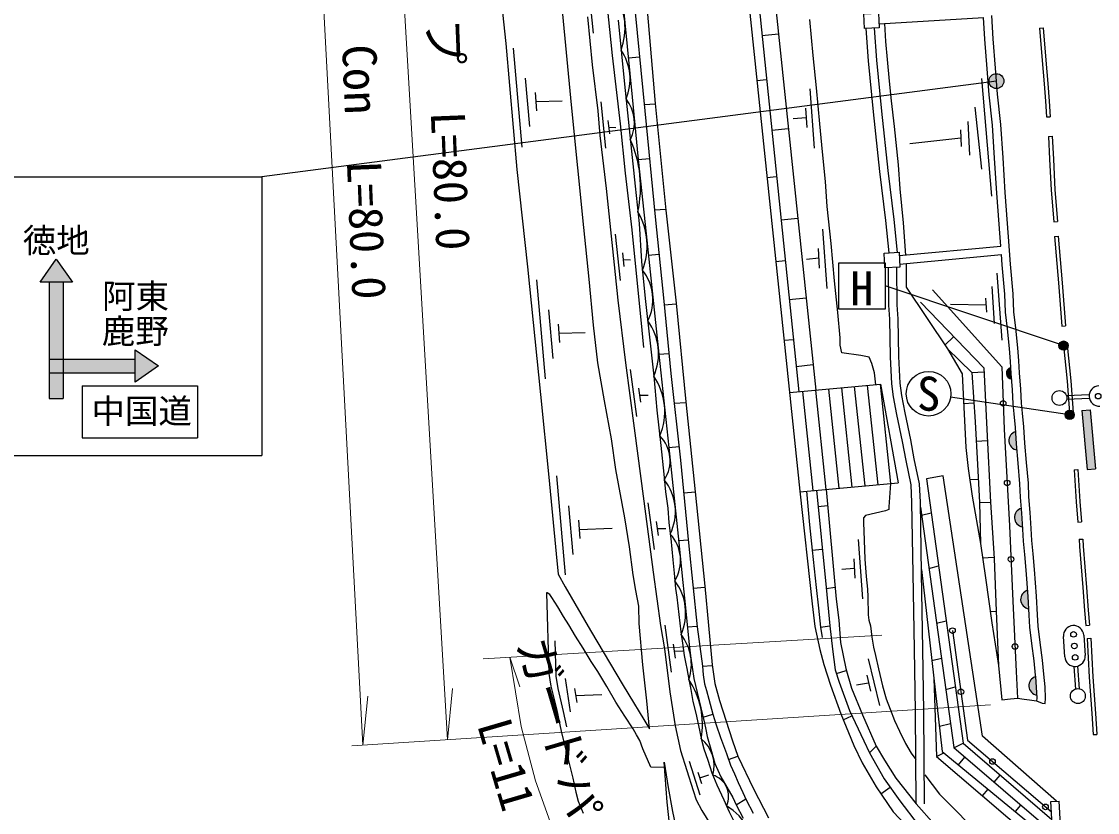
# Model space of a CAD drawing. Units: millimetres at full size, sheet at 1:1000; details may follow other scales. Extents: x 40000 to 680000, y 20000 to 380000.
# Drawn here: x 356422 to 414285, y 256452 to 298998 of the extents above; entities that cross this region are included whole.
import ezdxf
from ezdxf.enums import TextEntityAlignment as Align

# ---------------------------------------------------------------- set-up
doc = ezdxf.new("R2010")
doc.units = ezdxf.units.MM
doc.header["$LTSCALE"] = 1000
for name, color, linetype, lineweight in [('M-BGD', 7, 'Continuous', 25), ('M-BGD-EXST', 7, 'Continuous', 25), ('M-STR-HTXT', 7, 'Continuous', 13), ('M-STR-STRC', 7, 'Continuous', 25)]:
    doc.layers.add(name, color=color, linetype=linetype, lineweight=lineweight)
doc.styles.add('ＭＳ ゴシック', font='')
doc.styles.get('ＭＳ ゴシック').set_extended_font_data('MS Gothic')

msp = doc.modelspace()

# ---------------------------------------------------------------- hatches: boundary and pattern name
at = {"layer": 'M-BGD'}
for points in [[(409627, 280386, 0.84072), (409673, 279762)], [(409886, 276940, 0.82183), (409965, 275953)], [(410191, 272814, 0.82183), (410259, 271825)], [(410529, 268403, 0.82183), (410592, 267414)], [(410964, 263756, 0.82183), (411032, 262768)]]:
    msp.add_hatch(color=256, dxfattribs=at).paths.add_polyline_path(points)
at = {"layer": 'M-BGD-EXST'}
for points in [[(412244, 281444, 0.41421), (412583, 281344, 0.41421), (412683, 281684, 1)], [(412570, 277716, 0.41421), (412909, 277617, 0.41421), (413009, 277956, 1)]]:
    msp.add_hatch(color=256, dxfattribs=at).paths.add_polyline_path(points)
at = {"layer": 'M-STR-STRC'}
for points in [[(409191, 296008, 1), (408516, 295578, 0.41421), (409068, 295455, 0.41421)], [(358291, 286220), (359166, 284970), (358666, 284970), (357916, 284970), (357416, 284970)], [(357916, 284970), (358666, 284970), (358666, 280845), (357916, 280845)], [(362541, 280845), (362541, 281345), (363791, 280470), (362541, 279595), (362541, 280095)], [(357916, 280845), (358666, 280845), (358666, 280095), (357916, 280095)], [(358666, 280845), (362541, 280845), (362541, 280095), (358666, 280095)], [(357916, 280095), (358666, 280095), (358666, 278720), (357916, 278720)], [(413897, 278106), (413449, 278067), (413726, 274894), (414174, 274933)]]:
    msp.add_hatch(color=256, dxfattribs=at).paths.add_polyline_path(points)

# ---------------------------------------------------------------- linework, layer by layer
at = {"layer": 'M-BGD'}
for p, q in [((386916, 300845), (387170, 298364)), ((402542, 298872), (408150, 299216)), ((396243, 298252), (397124, 298340)), ((382867, 297565), (383331, 292247)), ((389050, 297048), (389665, 297092)), ((383514, 295948), (383747, 293343)), ((395967, 295820), (396488, 295872)), ((408043, 295927), (408587, 289611)), ((384047, 295186), (384119, 294194)), ((398823, 295379), (399055, 292191)), ((384083, 294690), (385490, 294738)), ((387569, 294670), (387822, 292188)), ((389918, 294534), (390503, 294577)), ((398590, 294341), (398648, 293295)), ((407691, 294385), (408043, 291050)), ((387954, 293677), (388035, 292948)), ((398619, 293818), (397924, 293762)), ((407308, 293621), (407411, 291814)), ((387995, 293313), (388380, 293293)), ((396767, 293162), (397657, 293252)), ((406912, 293166), (406956, 292270)), ((406934, 292718), (404199, 292412)), ((389589, 291577), (390197, 291621)), ((396512, 290616), (397025, 290668)), ((390461, 288864), (391074, 288908)), ((397266, 288325), (398163, 288415)), ((399496, 287821), (399728, 284633)), ((388355, 287551), (388608, 285069)), ((388740, 286558), (388821, 285829)), ((390136, 286436), (390702, 286477)), ((399263, 286783), (399321, 285737)), ((403621, 286405), (409091, 286912)), ((403643, 285955), (409125, 286463)), ((388781, 286194), (389166, 286174)), ((396986, 286085), (397492, 286136)), ((399292, 286260), (398630, 286206)), ((408871, 285470), (409134, 281867)), ((384111, 285101), (384575, 279783)), ((408608, 284745), (408723, 282752)), ((397707, 284048), (398610, 284139)), ((408261, 284124), (408325, 283367)), ((390977, 283764), (391625, 283811)), ((408293, 283745), (406387, 283773)), ((384757, 283484), (384990, 280879)), ((385290, 282722), (385362, 281730)), ((385326, 282226), (386733, 282274)), ((397429, 281852), (397928, 281902)), ((406083, 281597), (406546, 282044)), ((390699, 281106), (391238, 281145)), ((389155, 280286), (389500, 277760)), ((398078, 280450), (398986, 280541)), ((407528, 280127), (408178, 280161)), ((397723, 279041), (402617, 279486)), ((402603, 279485), (403162, 274144)), ((402617, 279486), (403558, 274180)), ((389604, 279272), (389713, 278520)), ((398420, 279104), (398978, 273773)), ((399117, 279168), (399676, 273827)), ((399814, 279231), (400373, 273890)), ((400511, 279295), (401070, 273954)), ((401208, 279358), (401767, 274017)), ((401906, 279422), (402465, 274081)), ((389658, 278896), (390122, 278901)), ((391523, 278462), (392151, 278507)), ((407082, 278451), (407643, 278491)), ((391240, 276093), (391782, 276132)), ((407764, 276432), (408371, 276461)), ((385197, 274555), (385661, 269238)), ((407417, 274358), (407870, 274384)), ((392032, 273652), (392642, 273696)), ((398281, 273700), (403558, 274180)), ((390106, 273117), (390450, 270591)), ((407942, 273123), (408531, 273138)), ((385844, 272939), (386076, 270333)), ((399259, 272903), (399768, 272969)), ((404825, 272438), (405340, 272567)), ((386376, 272177), (386449, 271184)), ((390554, 272103), (390663, 271350)), ((386413, 271681), (388185, 271740)), ((390609, 271727), (391073, 271732)), ((391767, 271087), (392277, 271124)), ((401410, 271135), (401642, 267947)), ((398943, 270554), (399486, 270625)), ((401177, 270097), (401235, 269051)), ((405221, 269583), (405735, 269712)), ((408106, 270156), (408717, 270179)), ((401206, 269574), (400545, 269521)), ((392541, 268526), (393172, 268571)), ((399698, 268503), (400172, 268565)), ((405629, 266633), (406143, 266762)), ((408517, 267263), (408828, 267287)), ((391019, 266525), (391364, 263998)), ((392229, 266437), (392750, 266475)), ((399393, 266423), (399894, 266489)), ((391468, 265510), (391577, 264758)), ((391522, 265134), (391986, 265140)), ((401958, 264720), (402557, 262207)), ((405380, 264629), (405889, 264757)), ((393041, 264318), (393569, 264356)), ((400250, 263921), (400777, 264083)), ((385952, 261862), (385671, 263662)), ((401976, 263408), (401322, 263293)), ((401875, 263846), (402077, 262971)), ((386297, 262369), (386182, 263113)), ((386239, 262741), (387628, 262796)), ((406122, 263074), (406636, 263203)), ((393074, 261586), (393599, 261740)), ((400613, 261438), (401080, 261659)), ((405785, 261099), (406375, 261246)), ((402018, 259662), (402381, 260018)), ((406566, 259936), (407054, 260180)), ((394442, 259311), (394943, 259479)), ((405634, 259471), (406025, 259666)), ((406807, 259023), (407155, 259431)), ((392329, 259206), (392907, 257399)), ((392801, 258614), (392998, 258014)), ((392899, 258314), (393378, 258477)), ((408732, 258078), (409058, 258460)), ((402632, 257458), (403134, 257811)), ((408108, 257348), (408411, 257703)), ((394851, 256869), (395378, 257181)), ((411779, 257047), (412229, 257070)), ((412697, 238995), (411779, 257047)), ((413146, 239017), (412229, 257070)), ((409872, 256501), (410167, 256846))]:
    msp.add_line(p, q, dxfattribs=at)
for points in [[(383598, 340269), (384176, 334161), (384852, 328106), (385277, 324251), (385722, 319748), (386177, 315330), (386507, 312552), (386888, 309072), (387169, 306443), (387491, 303616), (387838, 300510), (388194, 297179), (388616, 293502), (388879, 290841), (389252, 287799), (389508, 285079), (389723, 282946), (389875, 281460)], [(393708, 323301), (393748, 322886), (393897, 321001), (398219, 279086)], [(394485, 323382), (394567, 322788), (399130, 279169)], [(393164, 322618), (398278, 273728), (398940, 267679), (399078, 266459), (399355, 265216), (399562, 264410), (399931, 263305), (400485, 261757), (401176, 260050), (401637, 259129), (402375, 257837), (403296, 256479), (404287, 255441), (405370, 254313), (405715, 253968), (406891, 252906), (408135, 251963), (409288, 251247), (410301, 250671), (411269, 250303), (412052, 249912), (413489, 249487), (415702, 248785)], [(381624, 305685), (382460, 297824), (383063, 291031), (383628, 285798), (384327, 278928), (384775, 274490), (385183, 270366), (385281, 269278), (385650, 268598), (387013, 266242), (388784, 263284), (390186, 260947), (390047, 262452), (389833, 264396), (389638, 266611), (389619, 267548), (389464, 268384), (389308, 269239), (389113, 270740), (388861, 272295), (388374, 274899), (388141, 276559), (387772, 278599), (387422, 280640), (387189, 282669), (386955, 285137), (386658, 287910), (386331, 291129), (386004, 294523), (385490, 299778)], [(388474, 302941), (389256, 294935), (389589, 291577), (390016, 287573), (390699, 281106), (391240, 276093), (391779, 270968), (391955, 269170), (392072, 267980), (392327, 265483), (392406, 264870), (392579, 263668), (392950, 262079), (393159, 261253), (393219, 260919), (393297, 260535), (393487, 259855), (393708, 259096), (394030, 258365), (394667, 257263), (394851, 256869), (395225, 256141)], [(389318, 300601), (389951, 294192), (390498, 288487), (390957, 283961), (391345, 280066), (391862, 275410), (392293, 270955), (392753, 266442), (393041, 264318), (393087, 263858), (393153, 263368), (393253, 263008), (393381, 262552), (393599, 261740), (393775, 261167), (394003, 260493), (394326, 259620), (394558, 259003), (394762, 258537), (394962, 258068), (395218, 257522), (395398, 257138), (395768, 256416)], [(390021, 300249), (390501, 294591), (391079, 288858), (391622, 283844), (392148, 278533), (392642, 273700), (393168, 268620), (393563, 264395), (393711, 263394), (393958, 262469), (394665, 260298), (394944, 259477), (395782, 257717), (396588, 256157)], [(386852, 299244), (387112, 296663), (387407, 294195), (387531, 292873), (387859, 290019), (388211, 286770), (388494, 284005), (388901, 280644), (389365, 277124), (389886, 273196), (390395, 269381), (390791, 266517), (390995, 265248), (391289, 262939), (391572, 261108), (391867, 259792), (392546, 257629), (392704, 257132), (392999, 256566), (393610, 255581)], [(409091, 286912), (409056, 287386), (408867, 289766), (408755, 291639), (408636, 293429), (408465, 295055), (408346, 296451), (408222, 298044), (408150, 299216)], [(411471, 262318), (411484, 262607), (411480, 263207), (411402, 263887), (411320, 264654), (411204, 265599), (411098, 266468), (411063, 267086), (411001, 268091), (410904, 269528), (410830, 270366), (410751, 271085), (410716, 271720), (410662, 272580), (410591, 273433), (410568, 274163), (410474, 275280), (410384, 276324), (410318, 277191), (410256, 277936), (410205, 278474), (410170, 279223), (410096, 280094), (410056, 280745), (409994, 281447), (409889, 282512), (409791, 283389), (409756, 284354), (409616, 285945), (409504, 287421), (409316, 289797), (409204, 291667), (409084, 293467), (408913, 295097), (408794, 296488), (408671, 298075), (408595, 299313)], [(388502, 299070), (388849, 295629), (389139, 292891), (389422, 290142), (389632, 288125), (389769, 286085), (389962, 284105), (390244, 281528), (390418, 279922), (390593, 278096), (390801, 276199), (390956, 274657), (391062, 273698), (391176, 272818), (391241, 272034), (391335, 271198), (391447, 270051), (391519, 269334), (391600, 268505), (391662, 268040), (391775, 267109), (391875, 266161), (391979, 265435), (392063, 264905), (392144, 264456), (392200, 264198), (392256, 263901), (392312, 263609), (392364, 263332), (392411, 263059), (392522, 262419), (392683, 261790), (392827, 261140), (392987, 260355), (393112, 259875), (393328, 259261), (393551, 258587), (393822, 257934), (394190, 257135), (394476, 256487), (394906, 255632)], [(402369, 279464), (402290, 280106), (402145, 280596), (401999, 280941), (401561, 281034), (400540, 281179), (400448, 281590), (400448, 281987), (400328, 283339), (400143, 285051), (399957, 287065), (399745, 289045), (399652, 290399), (399493, 291989), (399348, 293486), (399175, 295425), (399003, 297177), (398817, 299098)], [(401819, 298619), (401958, 296884), (402213, 294136), (402567, 290928), (402881, 288296), (403062, 286556)], [(402268, 298641), (402407, 296923), (402661, 294182), (403014, 290979), (403328, 288346), (403512, 286579)], [(403984, 286439), (403847, 288174), (403678, 289997), (403586, 291286), (403368, 293347), (403206, 294740), (403108, 295788), (402995, 296955), (402904, 297920), (402844, 298891)], [(411026, 262442), (411034, 262615), (410964, 263756), (410955, 263837), (410873, 264603), (410757, 265545), (410650, 266428), (410614, 267059), (410552, 268062), (410455, 269493), (410382, 270322), (410303, 271048), (410267, 271693), (410213, 272547), (410142, 273407), (410118, 274137), (410026, 275242), (409936, 276288), (409870, 277155), (409808, 277897), (409756, 278442), (409721, 279194), (409647, 280061), (409608, 280712), (409546, 281405), (409441, 282465), (409342, 283356), (409307, 284326), (409167, 285908), (409125, 286463)], [(403997, 285988), (403995, 284711), (406217, 281398), (407004, 280043), (407198, 276088), (407327, 274962), (407547, 273476), (407995, 270923), (408263, 269070), (408603, 266645), (408959, 264356), (409143, 262510), (409607, 262568), (409809, 262585), (409982, 262594), (410342, 262554), (410637, 262507), (411000, 262452), (411307, 262335), (411471, 262318)], [(404532, 256915), (404500, 261876), (404437, 265230), (404373, 269312), (404310, 273121), (404260, 274073), (403991, 275381), (403800, 276409), (403503, 277866), (403312, 278813), (403219, 279505), (403145, 280970), (403122, 282983), (403071, 283742), (403049, 285755)], [(404982, 256918), (404950, 261881), (404887, 265238), (404823, 269319), (404759, 273136), (404708, 274130), (404433, 275467), (404242, 276495), (403944, 277955), (403756, 278887), (403667, 279546), (403595, 280984), (403572, 283001), (403521, 283760), (403499, 285760)], [(405408, 284565), (409136, 280416), (409267, 277077), (409556, 271869), (409741, 267818), (409911, 264030), (409982, 262606)], [(404759, 283897), (408167, 280363), (408342, 277047), (408531, 273138), (408720, 270116), (408828, 267287), (408959, 264356)], [(406217, 281398), (407528, 280127), (407715, 277464), (407824, 275176), (407942, 273123), (407995, 270923)], [(412083, 257063), (408096, 260560), (405994, 274554), (405086, 274396), (407054, 260180), (411828, 256083)], [(398630, 273732), (398806, 271932), (398943, 270554), (399164, 268550), (399286, 267436), (399393, 266423), (399477, 265860)], [(399172, 273781), (399693, 268551), (399894, 266489), (400035, 265239), (400183, 264122), (400402, 263468), (400950, 261934), (401720, 260305), (402018, 259662), (402810, 258271), (403647, 257084), (404647, 255786), (405386, 255041), (406163, 254293), (407335, 253339), (408420, 252492), (409651, 251696), (410685, 251155), (411469, 250760), (412090, 250450)], [(399689, 273828), (400230, 267926), (400370, 266794), (400463, 265600), (400744, 264189), (401064, 263146), (401643, 261713), (402381, 260018), (402827, 259264), (403443, 258307), (404532, 256915), (405515, 255811), (406115, 255219), (406948, 254444), (407924, 253709), (408680, 253090), (409773, 252395), (410928, 251724), (412087, 251161), (412578, 250910), (413619, 250571), (415364, 250107)], [(403162, 274144), (403066, 272897), (403066, 272756), (402885, 272686), (401804, 272435), (401702, 272302), (401710, 272059), (401741, 271108), (401772, 270074), (401843, 269138), (401921, 268457), (401937, 268050), (401952, 267091), (401992, 266802), (402086, 266496), (402156, 265885), (402243, 265343), (402345, 264897), (402509, 264176), (402729, 263268), (402925, 262569), (403144, 262005), (403372, 261400), (403639, 260835), (403968, 260160), (404258, 259651), (404517, 259298)], [(404764, 272884), (406555, 259946), (411863, 255390)], [(404820, 269523), (405941, 259736), (411892, 254839), (412351, 254666), (418490, 253179), (422789, 251965), (427533, 250623)], [(391010, 258876), (390258, 258896), (389843, 259876), (389666, 260323), (389503, 260621), (389316, 260956), (388873, 261642), (388388, 262389), (387890, 263231), (387423, 264029), (387064, 264579), (386631, 265283), (386216, 265944), (385852, 266540), (385573, 267002), (385270, 267510), (384949, 268017), (384837, 268185), (384697, 268273), (384646, 268273), (384775, 263923), (384895, 263252), (385185, 262019), (385440, 260834), (385655, 259952), (386066, 258307), (386239, 257554), (386364, 257066), (386626, 256417)], [(406485, 266234), (407300, 260348), (411808, 256479)], [(385094, 265684), (385150, 263785), (385269, 263114), (385559, 261881), (385735, 261068)], [(405492, 263656), (405631, 259472), (411931, 254067), (418263, 252356), (422557, 251143), (427336, 249794)], [(391274, 255838), (391138, 257015), (390989, 259166), (391194, 257796), (391424, 256502), (391633, 255574)], [(404993, 258480), (405782, 257429), (406593, 256630), (407382, 255830), (408115, 255245), (408951, 254615), (409751, 254090), (410574, 253608), (411639, 253048), (412040, 252867), (412546, 252585), (413490, 252264), (414345, 251960), (415447, 251598), (416622, 251265), (417885, 250814), (418900, 250539), (420350, 250075), (421628, 249697), (422831, 249306), (423919, 249001), (424876, 248769), (426198, 248434), (427026, 248168)]]:
    msp.add_lwpolyline(points, dxfattribs=at)
for points in [[(401714, 299414), (402513, 299455), (402553, 298656), (401754, 298615)], [(402813, 286544), (403612, 286584), (403652, 285785), (402853, 285745)]]:
    msp.add_lwpolyline(points, close=True, dxfattribs=at)
for centre in [(409213, 278459), (409428, 274178), (409638, 270071), (406485, 266234), (409850, 265379), (406940, 262948), (408641, 259197), (411487, 256754)]:
    msp.add_circle(centre, 150, dxfattribs=at)
for centre, radius, start, end in [((385419, 298651), 3458, 339.82852, 32.18866), ((386395, 295899), 2754, 337.19459, 34.48961), ((387379, 293569), 2003, 332.96816, 39.09149), ((383453, 290096), 6258, 347.62102, 24.17093), ((386506, 286939), 3558, 338.35544, 30.68152), ((387865, 284044), 2510, 332.66895, 39.07516), ((387750, 281134), 2931, 335.57805, 36.85272), ((409704, 280078), 318, 104.05098, 264.26871), ((387678, 278022), 3334, 336.88469, 34.74753), ((389441, 275381), 1864, 326.25319, 45.59517), ((410023, 276454), 505, 105.71597, 263.37417), ((388848, 272636), 2741, 333.90014, 38.57709), ((410322, 272326), 505, 105.10586, 262.76405), ((389761, 270008), 2102, 328.81334, 42.56758), ((389252, 267187), 2885, 336.28641, 36.91346), ((410658, 267915), 505, 104.8327, 262.49089), ((389838, 264426), 2606, 341.72578, 37.89411), ((388662, 261189), 4379, 349.90452, 33.53513), ((411096, 263269), 505, 105.10385, 262.76204), ((391785, 258957), 1886, 344.66386, 50.95155), ((393263, 257323), 1186, 334.43478, 73.2958), ((392719, 254100), 3155, 356.05132, 59.23074)]:
    msp.add_arc(centre, radius, start, end, dxfattribs=at)
at = {"layer": 'M-BGD-EXST'}
for p, q in [((412463, 281564), (402875, 284772)), ((412789, 277836), (406386, 278800))]:
    msp.add_line(p, q, dxfattribs=at)
msp.add_lwpolyline([(400375, 286022), (402875, 286022), (402875, 283522), (400375, 283522)], close=True, dxfattribs=at)
for centre, radius in [((412463, 281564), 250), ((405200, 278979), 1200), ((412789, 277836), 250)]:
    msp.add_circle(centre, radius, dxfattribs=at)
at = {"layer": 'M-STR-HTXT'}
for p, q in [((374649, 339832), (379322, 260364)), ((370568, 339633), (374776, 260073)), ((381244, 264720), (402687, 265988)), ((382680, 264805), (383214, 263203)), ((374776, 260073), (375050, 262701)), ((379322, 260364), (379593, 263113)), ((374194, 260036), (408533, 262235))]:
    msp.add_line(p, q, dxfattribs=at)
msp.add_lwpolyline([(382680, 264805), (383299, 261079), (384060, 258158), (385661, 253696), (386567, 251991)], dxfattribs=at)
at = {"layer": 'M-STR-STRC'}
for p, q in [((411173, 298640), (411372, 298655)), ((408853, 295793), (369352, 290647)), ((411541, 293869), (411740, 293880)), ((411644, 292821), (411844, 292832)), ((354352, 290647), (369352, 290647)), ((369352, 290647), (369352, 275647)), ((411930, 288227), (412129, 288239)), ((411978, 287442), (412178, 287454)), ((357416, 284970), (358291, 286220)), ((358291, 286220), (359166, 284970)), ((359166, 284970), (357416, 284970)), ((357916, 284970), (357916, 278720)), ((358666, 284970), (358666, 278720)), ((412366, 282605), (412565, 282624)), ((362541, 279595), (362541, 281345)), ((362541, 281345), (363791, 280470)), ((412463, 281564), (412662, 281584)), ((357916, 280845), (362541, 280845)), ((357916, 280095), (362541, 280095)), ((363791, 280470), (362541, 279595)), ((359683, 279409), (365883, 279409)), ((359683, 279409), (359683, 276609)), ((365883, 279409), (365883, 276609)), ((413833, 278925), (412622, 278865)), ((357916, 278720), (358666, 278720)), ((413843, 278726), (412632, 278665)), ((413449, 278067), (413897, 278106)), ((413449, 278067), (413726, 274894)), ((413897, 278106), (414174, 274933)), ((412799, 277705), (412998, 277720)), ((359683, 276609), (365883, 276609)), ((354352, 275647), (369352, 275647)), ((413023, 274888), (413223, 274904)), ((413726, 274894), (414174, 274933)), ((413221, 272074), (413420, 272090)), ((413293, 271147), (413493, 271162)), ((413655, 266506), (413854, 266523)), ((412527, 264820), (412449, 265917)), ((413546, 265995), (413625, 264898)), ((413724, 265812), (413923, 265823)), ((413015, 264303), (413102, 263094)), ((413215, 264317), (413301, 263108)), ((414047, 260642), (414247, 260653))]:
    msp.add_line(p, q, dxfattribs=at)
for points in [[(411173, 298640), (411305, 296909), (411409, 295646), (411493, 294707), (411541, 293869)], [(411372, 298655), (411504, 296924), (411608, 295663), (411693, 294722), (411740, 293880)], [(411644, 292821), (411711, 291587), (411799, 289931), (411930, 288227)], [(411844, 292832), (411911, 291598), (411999, 289944), (412129, 288240), (412129, 288239)], [(411978, 287442), (412182, 284934), (412366, 282605)], [(412178, 287454), (412381, 284950), (412565, 282624)], [(412463, 281564), (412658, 279656), (412799, 277705)], [(412662, 281584), (412662, 281583), (412857, 279674), (412998, 277720), (412998, 277720)], [(413023, 274888), (413136, 273171), (413221, 272074)], [(413223, 274904), (413223, 274902), (413335, 273185), (413420, 272090)], [(413293, 271147), (413323, 270761), (413492, 268548), (413586, 267311), (413655, 266506)], [(413493, 271162), (413523, 270776), (413691, 268563), (413785, 267328), (413854, 266525), (413854, 266523)], [(413724, 265812), (413837, 263731), (413986, 261771), (414047, 260642)], [(413923, 265823), (414037, 263744), (414186, 261784), (414247, 260657), (414247, 260653)]]:
    msp.add_lwpolyline(points, dxfattribs=at)
for centre, radius in [((408853, 295793), 400), ((412240, 278745), 400), ((414322, 278844), 150), ((412998, 266031), 150), ((413042, 265412), 150), ((413087, 264794), 150), ((413229, 262714), 400)]:
    msp.add_circle(centre, radius, dxfattribs=at)
for centre, start, end in [((414387, 278853), 92.87143, 182.87143), ((414387, 278853), 182.87143, 272.87143), ((412998, 265956), 94.08846, 184.08846), ((412998, 265956), 4.08846, 94.08846), ((413076, 264859), 184.08846, 274.08846), ((413076, 264859), 274.08846, 4.08846)]:
    msp.add_arc(centre, 550, start, end, dxfattribs=at)

# ---------------------------------------------------------------- texts
at = {"layer": 'M-BGD-EXST', "style": 'ＭＳ ゴシック'}
for s, p in [('H', (401616, 284640)), ('S', (405200, 278979))]:
    msp.add_text(s, height=1833, dxfattribs=at).set_placement(p, align=Align.MIDDLE_CENTER)
at = {"layer": 'M-STR-HTXT', "style": 'ＭＳ ゴシック'}
for s, rotation, p in [('ガードパイプ\u3000L=80.0', 272.332, (377678, 299114)), ('路\u3000肩\u3000Con\u3000L=80.0', 272.332, (373191, 295841)), ('ガードパイプ', 286.405, (384627, 258197)), ('L=11.7', 286.405, (381438, 257435))]:
    msp.add_text(s, height=1833, rotation=rotation, dxfattribs=at).set_placement(p, align=Align.BOTTOM_CENTER)
at = {"layer": 'M-STR-STRC', "style": 'ＭＳ ゴシック'}
for s, p in [('徳地', (358291, 287220)), ('阿東', (362557, 284229)), ('鹿野', (362541, 282345)), ('中国道', (362883, 278044))]:
    msp.add_text(s, height=1320, dxfattribs=at).set_placement(p, align=Align.MIDDLE_CENTER)

doc.saveas('drawing.dxf')
